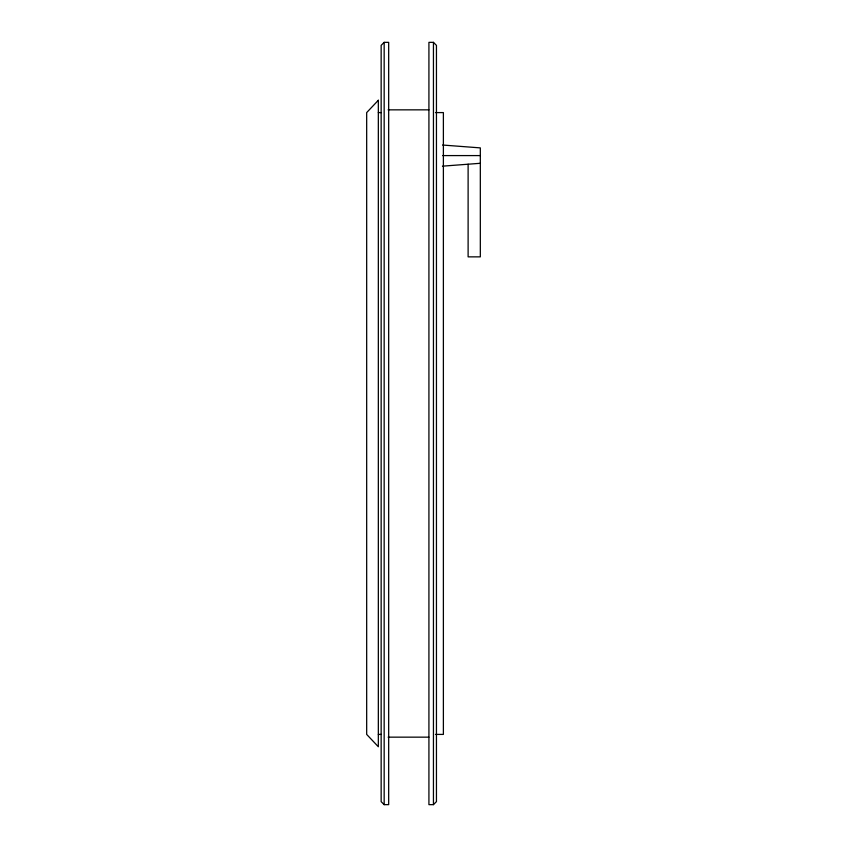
<?xml version="1.0" encoding="UTF-8"?>
<svg xmlns="http://www.w3.org/2000/svg" width="847" height="847" viewBox="0 0 847 847"><rect width="100%" height="100%" fill="white"/><g stroke="black" fill="none" stroke-linecap="round" stroke-linejoin="round"><path stroke-width="1.27" d="M384.167 42.35L381.15 45.367L381.15 801.633L384.167 804.65L388.678 804.65L388.678 42.35L384.167 42.35L384.167 804.65M433.442 804.65L436.449 801.633L436.449 45.367L433.442 42.35L428.921 42.35L428.921 804.65L433.442 804.65L433.442 42.35M442.452 166.16L480.323 163.291M388.117 109.845L428.921 109.845M378.334 112.587L381.224 112.587M435.443 112.587L443.383 112.587L443.383 734.413L435.443 734.413M442.558 155.583L480.323 155.583M378.334 734.413L381.224 734.413M388.117 737.155L428.921 737.155M442.558 145.028L480.323 147.886L480.323 256.863L468.116 256.863L468.116 164.212M378.334 100.264L366.677 112.587L366.677 734.413L378.334 746.736L378.334 100.264"/></g></svg>
